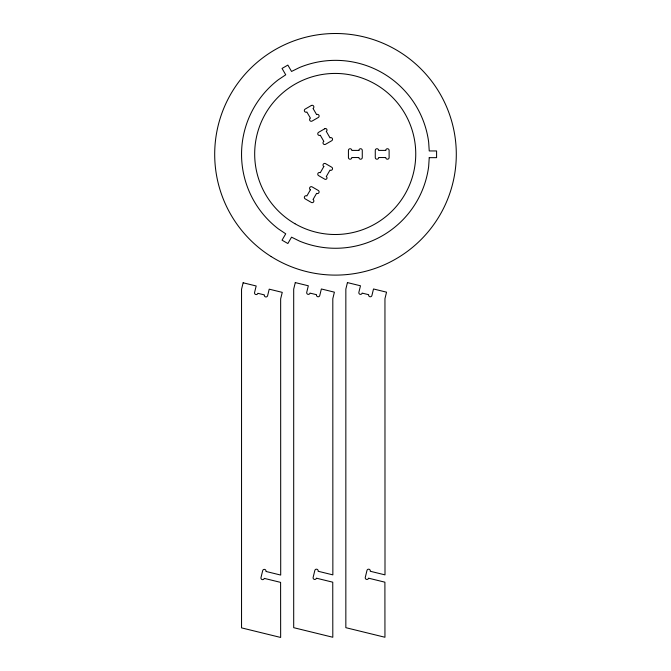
<?xml version="1.0" encoding="UTF-8"?>
<svg xmlns="http://www.w3.org/2000/svg" width="671" height="671" viewBox="0 0 671 671"><rect width="100%" height="100%" fill="white"/><g stroke="black" fill="none" stroke-linecap="round" stroke-linejoin="round"><path stroke-width="1.01" d="M429.239 157.66L428.652 166.567A93.957 93.957 0 0 1 299.543 241.115L291.541 237.165L287.859 243.531L282.046 240.176L285.729 233.81L278.306 228.845A93.957 93.957 0 0 1 278.306 79.765L285.729 74.808L282.046 68.442L287.859 65.087L291.541 71.453L299.543 67.503A93.957 93.957 0 0 1 428.652 142.042L429.239 150.95L436.586 150.95L436.586 157.66L429.239 157.66M243.137 282.785L241.543 289.302L241.543 627.871L280.654 637.45L280.604 582.378L264.248 578.368A1.677 1.677 0 0 1 262.218 579.601A1.677 1.677 0 0 1 260.985 577.572L262.688 570.644A1.677 1.677 0 0 1 264.709 569.419A1.677 1.677 0 0 1 265.942 571.449L280.704 575.064L280.654 298.88L282.256 292.363L269.214 289.167L267.62 295.685A1.677 1.677 0 0 1 265.59 296.918A1.677 1.677 0 0 1 264.357 294.888L257.84 293.294A1.677 1.677 0 0 1 255.81 294.527A1.677 1.677 0 0 1 254.577 292.497L256.179 285.98L243.137 282.785M295.29 282.592L293.697 289.109L293.697 627.679L332.808 637.257L332.757 582.185L316.393 578.176A1.677 1.677 0 0 1 314.363 579.409A1.677 1.677 0 0 1 313.139 577.379L314.833 570.451A1.677 1.677 0 0 1 316.863 569.226A1.677 1.677 0 0 1 318.096 571.256L332.858 574.871L332.808 298.687L334.401 292.17L321.367 288.975L319.765 295.492A1.677 1.677 0 0 1 317.735 296.725A1.677 1.677 0 0 1 316.511 294.695L309.994 293.101A1.677 1.677 0 0 1 307.964 294.334A1.677 1.677 0 0 1 306.731 292.304L308.325 285.787L295.29 282.592M347.435 282.592L345.842 289.109L345.842 627.679L384.953 637.257L384.902 582.185L368.547 578.176A1.677 1.677 0 0 1 366.517 579.409A1.677 1.677 0 0 1 365.284 577.379L366.978 570.451A1.677 1.677 0 0 1 369.008 569.226A1.677 1.677 0 0 1 370.241 571.256L385.003 574.871L384.953 298.687L386.546 292.17L373.512 288.975L371.919 295.492A1.677 1.677 0 0 1 369.889 296.725A1.677 1.677 0 0 1 368.656 294.695L362.139 293.101A1.677 1.677 0 0 1 360.109 294.334A1.677 1.677 0 0 1 358.876 292.304L360.478 285.787L347.435 282.592M310.421 189.784L306.857 195.957A1.677 1.677 0 0 0 304.567 196.578A1.677 1.677 0 0 0 305.179 198.868L311.352 202.432A1.677 1.677 0 0 0 313.642 201.82A1.677 1.677 0 0 0 313.03 199.522L316.595 193.349A1.677 1.677 0 0 0 318.884 192.736A1.677 1.677 0 0 0 318.272 190.447L312.099 186.882A1.677 1.677 0 0 0 309.809 187.494A1.677 1.677 0 0 0 310.421 189.784M323.841 166.534L320.277 172.715A1.677 1.677 0 0 0 317.987 173.328A1.677 1.677 0 0 0 318.599 175.617L324.772 179.182A1.493 1.493 0 0 0 326.811 178.637A1.493 1.493 0 0 0 326.265 176.599L330.015 170.099A1.677 1.677 0 0 0 332.313 169.486A1.677 1.677 0 0 0 331.692 167.196L325.519 163.632A1.677 1.677 0 0 0 323.229 164.244A1.677 1.677 0 0 0 323.841 166.534M311.352 105.506L305.179 109.071A1.677 1.677 0 0 0 304.567 111.369A1.677 1.677 0 0 0 306.857 111.982L310.421 118.155A1.677 1.677 0 0 0 309.809 120.444A1.677 1.677 0 0 0 312.099 121.065L318.272 117.5A1.677 1.677 0 0 0 318.884 115.202A1.677 1.677 0 0 0 316.595 114.59L313.03 108.417A1.677 1.677 0 0 0 313.642 106.127A1.677 1.677 0 0 0 311.352 105.506M324.772 128.757L318.599 132.321A1.677 1.677 0 0 0 317.987 134.611A1.677 1.677 0 0 0 320.277 135.232L323.841 141.405A1.677 1.677 0 0 0 323.229 143.695A1.677 1.677 0 0 0 325.519 144.307L331.692 140.742A1.677 1.677 0 0 0 332.313 138.452A1.677 1.677 0 0 0 330.015 137.84L326.265 131.34A1.493 1.493 0 0 0 326.811 129.302A1.493 1.493 0 0 0 324.772 128.757M358.918 150.405L351.78 150.405A1.677 1.677 0 0 0 350.103 148.727A1.677 1.677 0 0 0 348.425 150.405L348.425 157.534A1.677 1.677 0 0 0 350.103 159.212A1.677 1.677 0 0 0 351.78 157.534L358.918 157.534A1.677 1.677 0 0 0 360.595 159.212A1.677 1.677 0 0 0 362.273 157.534L362.273 150.405A1.677 1.677 0 0 0 360.595 148.727A1.677 1.677 0 0 0 358.918 150.405M385.758 150.405L378.629 150.405A1.677 1.677 0 0 0 376.951 148.727A1.677 1.677 0 0 0 375.274 150.405L375.274 157.534A1.677 1.677 0 0 0 376.951 159.212A1.677 1.677 0 0 0 378.629 157.534L385.758 157.534A1.677 1.677 0 0 0 387.435 159.212A1.677 1.677 0 0 0 389.113 157.534L389.113 150.405A1.677 1.677 0 0 0 387.435 148.727A1.677 1.677 0 0 0 385.758 150.405M271.193 256.574A120.805 120.805 0 0 0 456.213 158.859A120.805 120.805 0 0 0 279.086 47.482A120.805 120.805 0 0 0 271.193 256.574M294.946 223.72A80.537 80.537 0 0 0 415.752 153.969A80.537 80.537 0 0 0 294.946 84.227A80.537 80.537 0 0 0 294.946 223.72"/></g></svg>
